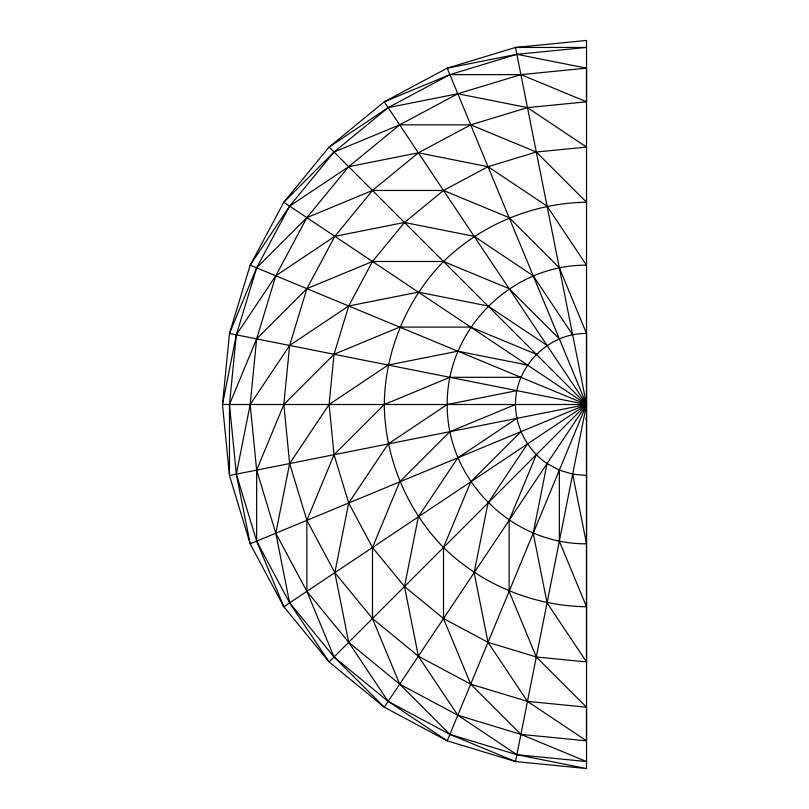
<?xml version="1.0" encoding="UTF-8"?>
<svg xmlns="http://www.w3.org/2000/svg" width="809" height="809" viewBox="0 0 809 809"><rect width="100%" height="100%" fill="white"/><g stroke="black" fill="none" stroke-linecap="round" stroke-linejoin="round"><path stroke-width="1.21" d="M586.525 768.55L586.525 40.45L515.505 47.448L447.205 68.158L384.265 101.803L329.101 147.076L283.828 202.24L250.183 265.18L229.473 333.48L222.475 404.5L229.473 475.52L250.183 543.82L283.828 606.76L329.101 661.924L384.265 707.197L447.205 740.842L515.505 761.552L586.525 768.55L516.87 754.696L449.885 734.38L388.158 701.383L334.046 656.979L289.642 602.867L256.645 541.14L236.329 474.155L229.473 404.5L236.329 334.845L256.645 267.86L289.642 206.133L334.046 152.021L388.158 107.617L449.885 74.62L516.87 54.304L586.525 47.448L515.505 47.448L586.525 404.5L515.505 761.552L449.885 734.38L399.666 684.151L348.699 642.326L306.874 591.359L275.788 533.212L256.645 470.12L250.183 404.5L256.645 338.88L275.788 275.788L306.874 217.641L348.699 166.674L399.666 124.849L457.813 93.763L520.905 74.62L586.525 68.158L586.525 101.803L527.468 107.617L470.686 124.849L418.354 152.82L372.484 190.459L334.845 236.329L306.874 288.661L289.642 345.443L283.828 404.5L289.642 463.557L306.874 520.339L334.845 572.671L372.484 618.541L418.354 656.18L470.686 684.151L527.468 701.383L586.525 707.197L586.525 740.842L520.905 734.38L457.813 715.237L399.666 684.151L372.484 618.541L372.484 547.521L399.666 481.901L449.885 431.682L515.505 404.5C514.939 366.517 548.542 332.914 586.525 333.48L586.525 661.924L536.306 656.979L488.009 642.326L443.504 618.541L404.5 586.525L372.484 547.521L348.699 503.016L334.046 454.719L329.101 404.5L334.046 354.281L348.699 305.984L372.484 261.479L404.5 222.475L443.504 190.459L488.009 166.674L536.306 152.021L586.525 147.076L527.468 107.617L457.813 93.763L388.158 107.617L329.101 147.076L586.525 404.5L447.205 740.842L388.158 701.383L348.699 642.326L334.845 572.671L348.699 503.016L388.158 443.959L447.205 404.5L516.87 390.646M515.505 404.5C515.677 427.87 527.731 450.421 547.066 463.557L533.212 533.212L547.066 602.867L586.525 661.924M536.306 454.719L509.124 520.339L509.124 591.359L536.306 656.979L586.525 707.197M527.468 443.959L488.009 503.016L474.155 572.671L488.009 642.326L527.468 701.383L586.525 740.842M586.525 68.158L516.87 54.304L447.205 68.158L586.525 404.5L384.265 707.197L334.046 656.979L306.874 591.359L306.874 520.339L334.046 454.719L384.265 404.5L449.885 377.318L520.905 377.318M520.905 431.682L470.686 481.901L443.504 547.521L443.504 618.541L470.686 684.151L520.905 734.38L586.525 761.552L516.87 754.696L457.813 715.237L418.354 656.18L404.5 586.525L418.354 516.87L457.813 457.813L516.87 418.354M586.525 101.803L520.905 74.62L449.885 74.62L384.265 101.803L586.525 404.5L329.101 661.924L289.642 602.867L275.788 533.212L289.642 463.557L329.101 404.5L388.158 365.041L457.813 351.187L527.468 365.041M547.066 463.557L559.343 470.12L559.343 541.14L586.525 606.76C533.343 606.012 481.638 584.594 443.504 547.521C406.431 509.387 385.013 457.682 384.265 404.5C385.013 351.318 406.431 299.613 443.504 261.479C481.638 224.406 533.343 202.988 586.525 202.24L536.306 152.021L470.686 124.849L399.666 124.849L334.046 152.021L283.828 202.24L586.525 404.5L283.828 606.76L256.645 541.14L256.645 470.12L283.828 404.5L334.046 354.281L399.666 327.099L470.686 327.099L536.306 354.281M559.343 470.12L572.671 474.155L586.525 543.82C511.308 544.366 446.659 479.717 447.205 404.5C446.659 329.283 511.308 264.634 586.525 265.18L547.066 206.133L488.009 166.674L418.354 152.82L348.699 166.674L289.642 206.133L250.183 265.18L586.525 404.5L250.183 543.82L236.329 474.155L250.183 404.5L289.642 345.443L348.699 305.984L418.354 292.13L488.009 305.984L547.066 345.443M586.525 333.48L559.343 267.86L509.124 217.641L443.504 190.459L372.484 190.459L306.874 217.641L256.645 267.86L229.473 333.48L586.525 404.5L229.473 475.52L229.473 404.5L256.645 338.88L306.874 288.661L372.484 261.479L443.504 261.479L509.124 288.661L559.343 338.88M586.525 404.5L222.475 404.5L236.329 334.845L275.788 275.788L334.845 236.329L404.5 222.475L474.155 236.329L533.212 275.788L572.671 334.845M572.671 474.155L586.525 475.52M586.11 417.98L586.525 420.336"/></g></svg>
